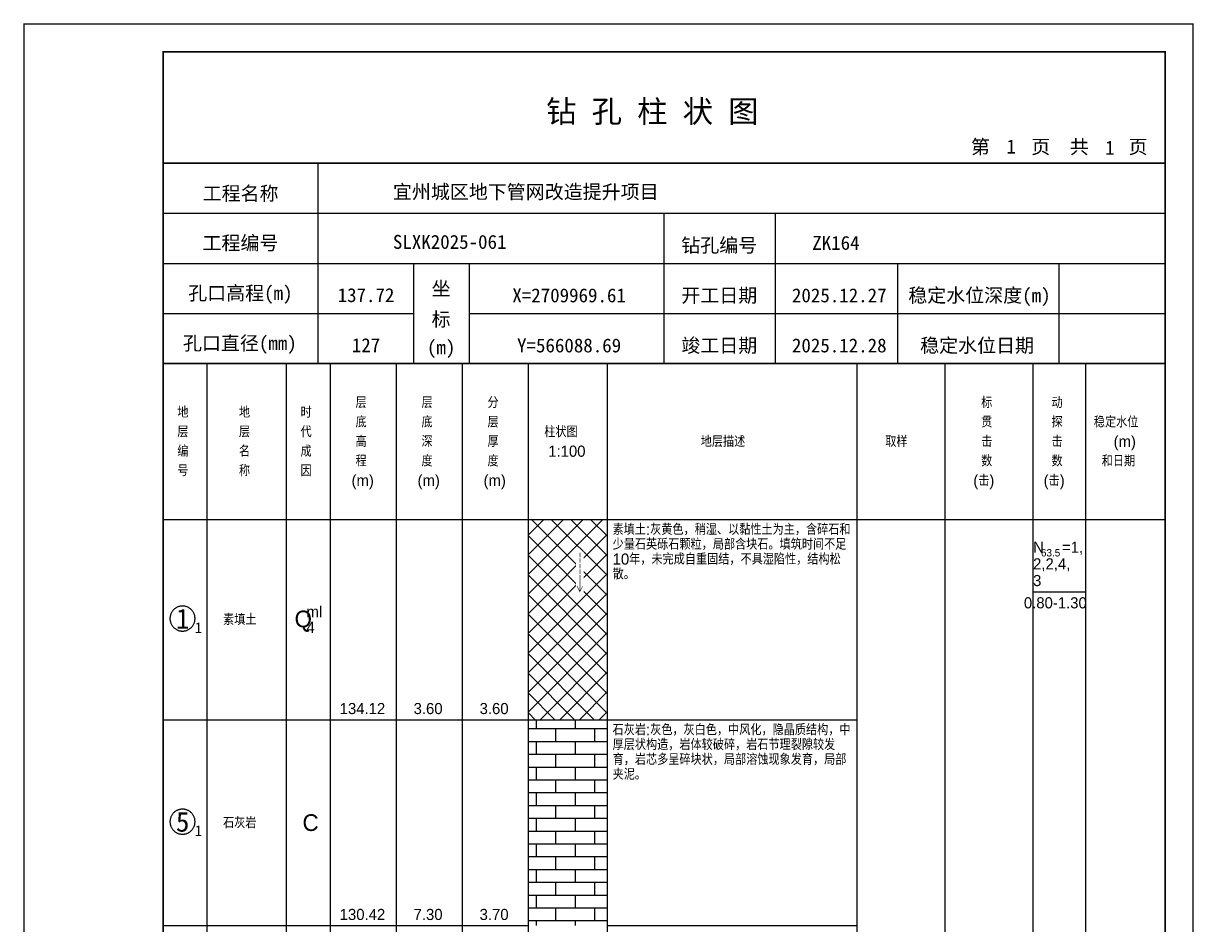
# Model space of a CAD drawing. Header units: millimetres. Extents: x 12489 to 89920, y 4630 to 4927.
# Drawn here: x 67489.3 to 67699.6, y 4764.7 to 4926.8 of the extents above; entities that cross this region are included whole.
import ezdxf
from ezdxf.enums import TextEntityAlignment as Align

# ---------------------------------------------------------------- set-up
doc = ezdxf.new("R2010")
doc.units = ezdxf.units.MM
doc.layers.add('ZZT_TC', color=7, linetype='Continuous')
doc.styles.add('成果图图块', font='', dxfattribs={"height": 2.5})
doc.styles.add('成果图模板', font='')
doc.styles.add('成果图模板标题', font='simhei.ttf')
doc.styles.add('成果图表体', font='Comfont.shx', dxfattribs={"height": 2, "bigfont": 'Hztxt12a.shx'})
doc.styles.get('成果图图块').set_extended_font_data('FangSong_GB2312')
doc.styles.get('成果图模板').set_extended_font_data('FangSong_GB2312')

# ---------------------------------------------------------------- blocks, each defined once
blk = doc.blocks.new('DCBH-1-1-1522', base_point=(0.3, -0.11))
at = {"layer": 'ZZT_TC', "color": 7}
blk.add_polyline3d([(-0.19, 2.31, 0), (-0.3, 2.31, 0), (-0.41, 2.3, 0), (-0.52, 2.29, 0), (-0.63, 2.27, 0), (-0.73, 2.24, 0), (-0.84, 2.21, 0), (-0.95, 2.18, 0), (-1.05, 2.14, 0), (-1.15, 2.09, 0), (-1.25, 2.04, 0), (-1.35, 1.99, 0), (-1.44, 1.93, 0), (-1.53, 1.87, 0), (-1.62, 1.8, 0), (-1.7, 1.73, 0), (-1.78, 1.65, 0), (-1.86, 1.57, 0), (-1.93, 1.49, 0), (-2, 1.4, 0), (-2.06, 1.31, 0), (-2.12, 1.22, 0), (-2.17, 1.12, 0), (-2.22, 1.02, 0), (-2.27, 0.92, 0), (-2.31, 0.82, 0), (-2.34, 0.71, 0), (-2.37, 0.61, 0), (-2.4, 0.5, 0), (-2.41, 0.39, 0), (-2.43, 0.28, 0), (-2.44, 0.17, 0), (-2.44, 0.06, 0), (-2.44, -0.05, 0), (-2.43, -0.16, 0), (-2.41, -0.27, 0), (-2.4, -0.38, 0), (-2.37, -0.49, 0), (-2.34, -0.6, 0), (-2.31, -0.7, 0), (-2.27, -0.8, 0), (-2.22, -0.9, 0), (-2.17, -1, 0), (-2.12, -1.1, 0), (-2.06, -1.19, 0), (-2, -1.28, 0), (-1.93, -1.37, 0), (-1.86, -1.45, 0), (-1.78, -1.53, 0), (-1.7, -1.61, 0), (-1.62, -1.68, 0), (-1.53, -1.75, 0), (-1.44, -1.81, 0), (-1.35, -1.87, 0), (-1.25, -1.93, 0), (-1.15, -1.98, 0), (-1.05, -2.02, 0), (-0.95, -2.06, 0), (-0.84, -2.1, 0), (-0.73, -2.13, 0), (-0.63, -2.15, 0), (-0.52, -2.17, 0), (-0.41, -2.18, 0), (-0.3, -2.19, 0), (-0.19, -2.19, 0), (-0.08, -2.19, 0), (0.03, -2.18, 0), (0.14, -2.17, 0), (0.25, -2.15, 0), (0.36, -2.13, 0), (0.47, -2.1, 0), (0.57, -2.06, 0), (0.67, -2.02, 0), (0.77, -1.98, 0), (0.87, -1.93, 0), (0.97, -1.87, 0), (1.06, -1.81, 0), (1.15, -1.75, 0), (1.24, -1.68, 0), (1.32, -1.61, 0), (1.4, -1.53, 0), (1.48, -1.45, 0), (1.55, -1.37, 0), (1.62, -1.28, 0), (1.68, -1.19, 0), (1.74, -1.1, 0), (1.8, -1, 0), (1.85, -0.9, 0), (1.89, -0.8, 0), (1.93, -0.7, 0), (1.97, -0.6, 0), (2, -0.49, 0), (2.02, -0.38, 0), (2.04, -0.27, 0), (2.05, -0.16, 0), (2.06, -0.05, 0), (2.06, 0.06, 0), (2.06, 0.17, 0), (2.05, 0.28, 0), (2.04, 0.39, 0), (2.02, 0.5, 0), (2, 0.61, 0), (1.97, 0.71, 0), (1.93, 0.82, 0), (1.89, 0.92, 0), (1.85, 1.02, 0), (1.8, 1.12, 0), (1.74, 1.22, 0), (1.68, 1.31, 0), (1.62, 1.4, 0), (1.55, 1.49, 0), (1.48, 1.57, 0), (1.4, 1.65, 0), (1.32, 1.73, 0), (1.24, 1.8, 0), (1.15, 1.87, 0), (1.06, 1.93, 0), (0.97, 1.99, 0), (0.87, 2.04, 0), (0.77, 2.09, 0), (0.67, 2.14, 0), (0.57, 2.18, 0), (0.47, 2.21, 0), (0.36, 2.24, 0), (0.25, 2.27, 0), (0.14, 2.29, 0), (0.03, 2.3, 0), (-0.08, 2.31, 0), (-0.19, 2.31, 0)], dxfattribs=at)
at = {"style": '成果图图块'}
blk.add_text('1', height=3.57, dxfattribs=at).set_placement((-0.16, -1.74), align=Align.CENTER)
blk.add_text('1', height=1.91, dxfattribs=at).set_placement((2.03, -2.53))
blk = doc.blocks.new('DCBH-1-1-1523', base_point=(0.3, -0.11))
at = {"layer": 'ZZT_TC', "color": 7}
blk.add_polyline3d([(-0.19, 2.31, 0), (-0.3, 2.31, 0), (-0.41, 2.3, 0), (-0.52, 2.29, 0), (-0.63, 2.27, 0), (-0.73, 2.24, 0), (-0.84, 2.21, 0), (-0.95, 2.18, 0), (-1.05, 2.14, 0), (-1.15, 2.09, 0), (-1.25, 2.04, 0), (-1.35, 1.99, 0), (-1.44, 1.93, 0), (-1.53, 1.87, 0), (-1.62, 1.8, 0), (-1.7, 1.73, 0), (-1.78, 1.65, 0), (-1.86, 1.57, 0), (-1.93, 1.49, 0), (-2, 1.4, 0), (-2.06, 1.31, 0), (-2.12, 1.22, 0), (-2.17, 1.12, 0), (-2.22, 1.02, 0), (-2.27, 0.92, 0), (-2.31, 0.82, 0), (-2.34, 0.71, 0), (-2.37, 0.61, 0), (-2.4, 0.5, 0), (-2.41, 0.39, 0), (-2.43, 0.28, 0), (-2.44, 0.17, 0), (-2.44, 0.06, 0), (-2.44, -0.05, 0), (-2.43, -0.16, 0), (-2.41, -0.27, 0), (-2.4, -0.38, 0), (-2.37, -0.49, 0), (-2.34, -0.6, 0), (-2.31, -0.7, 0), (-2.27, -0.8, 0), (-2.22, -0.9, 0), (-2.17, -1, 0), (-2.12, -1.1, 0), (-2.06, -1.19, 0), (-2, -1.28, 0), (-1.93, -1.37, 0), (-1.86, -1.45, 0), (-1.78, -1.53, 0), (-1.7, -1.61, 0), (-1.62, -1.68, 0), (-1.53, -1.75, 0), (-1.44, -1.81, 0), (-1.35, -1.87, 0), (-1.25, -1.93, 0), (-1.15, -1.98, 0), (-1.05, -2.02, 0), (-0.95, -2.06, 0), (-0.84, -2.1, 0), (-0.73, -2.13, 0), (-0.63, -2.15, 0), (-0.52, -2.17, 0), (-0.41, -2.18, 0), (-0.3, -2.19, 0), (-0.19, -2.19, 0), (-0.08, -2.19, 0), (0.03, -2.18, 0), (0.14, -2.17, 0), (0.25, -2.15, 0), (0.36, -2.13, 0), (0.47, -2.1, 0), (0.57, -2.06, 0), (0.67, -2.02, 0), (0.77, -1.98, 0), (0.87, -1.93, 0), (0.97, -1.87, 0), (1.06, -1.81, 0), (1.15, -1.75, 0), (1.24, -1.68, 0), (1.32, -1.61, 0), (1.4, -1.53, 0), (1.48, -1.45, 0), (1.55, -1.37, 0), (1.62, -1.28, 0), (1.68, -1.19, 0), (1.74, -1.1, 0), (1.8, -1, 0), (1.85, -0.9, 0), (1.89, -0.8, 0), (1.93, -0.7, 0), (1.97, -0.6, 0), (2, -0.49, 0), (2.02, -0.38, 0), (2.04, -0.27, 0), (2.05, -0.16, 0), (2.06, -0.05, 0), (2.06, 0.06, 0), (2.06, 0.17, 0), (2.05, 0.28, 0), (2.04, 0.39, 0), (2.02, 0.5, 0), (2, 0.61, 0), (1.97, 0.71, 0), (1.93, 0.82, 0), (1.89, 0.92, 0), (1.85, 1.02, 0), (1.8, 1.12, 0), (1.74, 1.22, 0), (1.68, 1.31, 0), (1.62, 1.4, 0), (1.55, 1.49, 0), (1.48, 1.57, 0), (1.4, 1.65, 0), (1.32, 1.73, 0), (1.24, 1.8, 0), (1.15, 1.87, 0), (1.06, 1.93, 0), (0.97, 1.99, 0), (0.87, 2.04, 0), (0.77, 2.09, 0), (0.67, 2.14, 0), (0.57, 2.18, 0), (0.47, 2.21, 0), (0.36, 2.24, 0), (0.25, 2.27, 0), (0.14, 2.29, 0), (0.03, 2.3, 0), (-0.08, 2.31, 0), (-0.19, 2.31, 0)], dxfattribs=at)
at = {"style": '成果图图块'}
blk.add_text('5', height=3.57, dxfattribs=at).set_placement((-0.16, -1.74), align=Align.CENTER)
blk.add_text('1', height=1.91, dxfattribs=at).set_placement((2.03, -2.53))
blk = doc.blocks.new('zztGLdt.dwg', base_point=(0.5, 0))
blk.add_wipeout([(-0.2, -0.2), (1.2, -0.2), (1.2, 3.2), (-0.2, 3.2)])
at = {"color": 7, "const_width": 0.1}
for points in [[(0.5, 3), (0.5, 0)], [(0, 1), (0.5, 0), (1, 1)]]:
    blk.add_lwpolyline(points, dxfattribs=at)
blk = doc.blocks.new('钻孔柱状图路桥昇龙制图梁世成校核莫家里.dwg251', base_point=(25, 236))
for p, q in [((52.82, 236), (52.82, 272)), ((25, 263), (205, 263)), ((115, 236), (115, 263)), ((135, 236), (135, 263)), ((25, 254), (205, 254)), ((70, 236), (70, 254)), ((80, 236), (80, 254)), ((157, 236), (157, 254)), ((185.95, 236), (185.95, 254)), ((25, 245), (70, 245)), ((80, 245), (205, 245))]:
    blk.add_line(p, q)
for points, const_width in [([(0, 0), (210, 0), (210, 297), (0, 297)], 0.25), ([(25, 5), (205, 5), (205, 292), (25, 292)], 0.3)]:
    blk.add_lwpolyline(points, close=True, dxfattribs=dict(const_width=const_width))
at = {"const_width": 0.3}
for points in [[(25, 272), (205, 272)], [(25, 236), (205, 236)]]:
    blk.add_lwpolyline(points, dxfattribs=at)
for s, height, style, p in [('钻 孔 柱 状 图', 4, '成果图模板标题', (93.8, 279.31)), ('第', 2.5, '成果图模板', (170.12, 273.7)), ('页', 2.5, '成果图模板', (180.96, 273.7)), ('共', 2.5, '成果图模板', (187.88, 273.7)), ('页', 2.5, '成果图模板', (198.44, 273.7)), ('工程名称', 2.5, '成果图模板', (32.07, 265.32)), ('宜州城区地下管网改造提升项目', 2.5, '成果图模板', (66.26, 265.61)), ('工程编号', 2.5, '成果图模板', (32.05, 256.41)), ('SLXK2025-061', 2.5, '成果图模板', (66.26, 256.61)), ('钻孔编号', 2.5, '成果图模板', (118.08, 256)), ('ZK164', 2.5, '成果图模板', (141.61, 256.43)), ('孔口高程(m)', 2.5, '成果图模板', (29.48, 247.41)), ('坐', 2.5, '成果图模板', (73.21, 248.24)), ('开工日期', 2.5, '成果图模板', (118.08, 247)), ('稳定水位深度(m)', 2.5, '成果图模板', (158.86, 247)), ('标', 2.5, '成果图模板', (73.21, 242.7)), ('孔口直径(mm)', 2.5, '成果图模板', (28.54, 238.41)), ('(m) ', 2.5, '成果图模板', (72.38, 237.65)), ('竣工日期', 2.5, '成果图模板', (118.08, 238)), ('稳定水位日期', 2.5, '成果图模板', (160.99, 238))]:
    blk.add_text(s, height=height, dxfattribs=dict(style=style)).set_placement(p)
at = {"style": '成果图模板'}
for s, p in [('1', (177.35, 273.74)), ('1', (195.08, 273.53)), ('137.72', (61.43, 247.04)), ('X=2709969.61', (97.92, 247)), ('2025.12.27', (146.46, 247)), ('127', (61.43, 238.04)), ('Y=566088.69', (97.92, 238)), ('2025.12.28', (146.46, 238))]:
    blk.add_text(s, height=2.5, dxfattribs=at).set_placement(p, align=Align.CENTER)

msp = doc.modelspace()

# ---------------------------------------------------------------- hatches: boundary and pattern name
at = {"linetype": 'Continuous'}
h = msp.add_hatch(dxfattribs=at)
h.set_pattern_fill('GKSTT', scale=0.5, style=0, pattern_type=2)
h.set_pattern_definition([(45, (0, 0), (-1.76776695, 1.76776695), []), (135, (0, 0), (-1.76776695, -1.76776695), [])])
h.paths.add_polyline_path([(67580.06, 4801.71), (67594.29, 4801.71), (67594.29, 4837.71), (67580.06, 4837.71)])
h = msp.add_hatch(dxfattribs=at)
h.set_pattern_fill('GKSHY', scale=0.5, style=0, pattern_type=2)
h.set_pattern_definition([(0, (0, 0), (0, 2.3), []), (90, (0, 0), (-3.5, 2.3), [2.3, -2.3])])
h.paths.add_polyline_path([(67580.06, 4764.71), (67594.29, 4764.71), (67594.29, 4801.71), (67580.06, 4801.71)])

# ---------------------------------------------------------------- linework, layer by layer
at = {"color": 0}
for p, q in [((67514.45, 4837.71), (67522.35, 4837.71)), ((67514.45, 4801.71), (67514.45, 4837.71)), ((67522.35, 4801.71), (67522.35, 4837.71)), ((67514.45, 4801.71), (67522.35, 4801.71)), ((67514.45, 4801.71), (67522.35, 4801.71)), ((67514.45, 4764.71), (67514.45, 4801.71)), ((67522.35, 4764.71), (67522.35, 4801.71)), ((67514.45, 4764.71), (67522.35, 4764.71))]:
    msp.add_line(p, q, dxfattribs=at)
for points in [[(67514.45, 4865.71), (67522.35, 4865.71)], [(67514.45, 4837.71), (67514.45, 4865.71)], [(67522.35, 4837.71), (67522.35, 4865.71)], [(67522.35, 4865.71), (67536.58, 4865.71)], [(67522.35, 4837.71), (67522.35, 4865.71)], [(67536.58, 4837.71), (67536.58, 4865.71)], [(67536.58, 4865.71), (67544.49, 4865.71)], [(67536.58, 4837.71), (67536.58, 4865.71)], [(67544.49, 4837.71), (67544.49, 4865.71)], [(67544.49, 4865.71), (67556.35, 4865.71)], [(67544.49, 4837.71), (67544.49, 4865.71)], [(67556.35, 4837.71), (67556.35, 4865.71)], [(67556.35, 4865.71), (67568.2, 4865.71)], [(67556.35, 4837.71), (67556.35, 4865.71)], [(67568.2, 4837.71), (67568.2, 4865.71)], [(67568.2, 4865.71), (67580.06, 4865.71)], [(67568.2, 4837.71), (67568.2, 4865.71)], [(67580.06, 4837.71), (67580.06, 4865.71)], [(67580.06, 4865.71), (67594.29, 4865.71)], [(67580.06, 4837.71), (67580.06, 4865.71)], [(67594.29, 4837.71), (67594.29, 4865.71)], [(67594.29, 4865.71), (67639.11, 4865.71)], [(67594.29, 4837.71), (67594.29, 4865.71)], [(67639.11, 4837.71), (67639.11, 4865.71)], [(67639.11, 4865.71), (67654.92, 4865.71)], [(67639.11, 4837.71), (67639.11, 4865.71)], [(67654.92, 4837.71), (67654.92, 4865.71)], [(67654.92, 4865.71), (67670.73, 4865.71)], [(67654.92, 4837.71), (67654.92, 4865.71)], [(67670.73, 4837.71), (67670.73, 4865.71)], [(67670.73, 4865.71), (67680.22, 4865.71)], [(67670.73, 4837.71), (67670.73, 4865.71)], [(67680.22, 4837.71), (67680.22, 4865.71)], [(67680.22, 4865.71), (67694.45, 4865.71)], [(67680.22, 4837.71), (67680.22, 4865.71)], [(67694.45, 4837.71), (67694.45, 4865.71)], [(67514.45, 4837.71), (67522.35, 4837.71)], [(67514.45, 4643.71), (67514.45, 4837.71)], [(67514.45, 4837.71), (67522.35, 4837.71)], [(67522.35, 4643.71), (67522.35, 4837.71)], [(67522.35, 4837.71), (67536.58, 4837.71)], [(67522.35, 4643.71), (67522.35, 4837.71)], [(67522.35, 4837.71), (67536.58, 4837.71)], [(67522.35, 4837.71), (67536.58, 4837.71)], [(67522.35, 4801.71), (67522.35, 4837.71)], [(67536.58, 4643.71), (67536.58, 4837.71)], [(67536.58, 4801.71), (67536.58, 4837.71)], [(67536.58, 4837.71), (67544.49, 4837.71)], [(67536.58, 4643.71), (67536.58, 4837.71)], [(67536.58, 4837.71), (67544.49, 4837.71)], [(67536.58, 4837.71), (67544.49, 4837.71)], [(67536.58, 4801.71), (67536.58, 4837.71)], [(67544.49, 4643.71), (67544.49, 4837.71)], [(67544.49, 4801.71), (67544.49, 4837.71)], [(67544.49, 4837.71), (67556.35, 4837.71)], [(67544.49, 4643.71), (67544.49, 4837.71)], [(67544.49, 4837.71), (67556.35, 4837.71)], [(67544.49, 4837.71), (67556.35, 4837.71)], [(67544.49, 4801.71), (67544.49, 4837.71)], [(67556.35, 4643.71), (67556.35, 4837.71)], [(67556.35, 4801.71), (67556.35, 4837.71)], [(67556.35, 4837.71), (67568.2, 4837.71)], [(67556.35, 4643.71), (67556.35, 4837.71)], [(67556.35, 4837.71), (67568.2, 4837.71)], [(67556.35, 4837.71), (67568.2, 4837.71)], [(67556.35, 4801.71), (67556.35, 4837.71)], [(67568.2, 4643.71), (67568.2, 4837.71)], [(67568.2, 4801.71), (67568.2, 4837.71)], [(67568.2, 4837.71), (67580.06, 4837.71)], [(67568.2, 4643.71), (67568.2, 4837.71)], [(67568.2, 4837.71), (67580.06, 4837.71)], [(67568.2, 4837.71), (67580.06, 4837.71)], [(67568.2, 4801.71), (67568.2, 4837.71)], [(67580.06, 4643.71), (67580.06, 4837.71)], [(67580.06, 4801.71), (67580.06, 4837.71)], [(67580.06, 4837.71), (67594.29, 4837.71)], [(67580.06, 4643.71), (67580.06, 4837.71)], [(67580.06, 4837.71), (67594.29, 4837.71)], [(67594.29, 4643.71), (67594.29, 4837.71)], [(67594.29, 4837.71), (67639.11, 4837.71)], [(67594.29, 4643.71), (67594.29, 4837.71)], [(67594.29, 4837.71), (67639.11, 4837.71)], [(67594.29, 4837.71), (67639.11, 4837.71)], [(67594.29, 4801.71), (67594.29, 4837.71)], [(67639.11, 4643.71), (67639.11, 4837.71)], [(67639.11, 4801.71), (67639.11, 4837.71)], [(67639.11, 4837.71), (67654.92, 4837.71)], [(67639.11, 4643.71), (67639.11, 4837.71)], [(67639.11, 4837.71), (67654.92, 4837.71)], [(67654.92, 4643.71), (67654.92, 4837.71)], [(67654.92, 4837.71), (67670.73, 4837.71)], [(67654.92, 4643.71), (67654.92, 4837.71)], [(67654.92, 4837.71), (67670.73, 4837.71)], [(67670.73, 4643.71), (67670.73, 4837.71)], [(67670.73, 4837.71), (67680.22, 4837.71)], [(67670.73, 4643.71), (67670.73, 4837.71)], [(67670.73, 4837.71), (67680.22, 4837.71)], [(67670.73, 4837.71), (67680.22, 4837.71)], [(67670.73, 4824.71), (67670.73, 4837.71)], [(67680.22, 4643.71), (67680.22, 4837.71)], [(67680.22, 4824.71), (67680.22, 4837.71)], [(67680.22, 4837.71), (67694.45, 4837.71)], [(67680.22, 4643.71), (67680.22, 4837.71)], [(67680.22, 4837.71), (67694.45, 4837.71)], [(67694.45, 4643.71), (67694.45, 4837.71)], [(67670.73, 4824.71), (67680.22, 4824.71)], [(67522.35, 4801.71), (67536.58, 4801.71)], [(67522.35, 4801.71), (67536.58, 4801.71)], [(67522.35, 4764.71), (67522.35, 4801.71)], [(67536.58, 4764.71), (67536.58, 4801.71)], [(67536.58, 4801.71), (67544.49, 4801.71)], [(67536.58, 4801.71), (67544.49, 4801.71)], [(67536.58, 4764.71), (67536.58, 4801.71)], [(67544.49, 4764.71), (67544.49, 4801.71)], [(67544.49, 4801.71), (67556.35, 4801.71)], [(67544.49, 4801.71), (67556.35, 4801.71)], [(67544.49, 4764.71), (67544.49, 4801.71)], [(67556.35, 4764.71), (67556.35, 4801.71)], [(67556.35, 4801.71), (67568.2, 4801.71)], [(67556.35, 4801.71), (67568.2, 4801.71)], [(67556.35, 4764.71), (67556.35, 4801.71)], [(67568.2, 4764.71), (67568.2, 4801.71)], [(67568.2, 4801.71), (67580.06, 4801.71)], [(67568.2, 4801.71), (67580.06, 4801.71)], [(67568.2, 4764.71), (67568.2, 4801.71)], [(67580.06, 4764.71), (67580.06, 4801.71)], [(67594.29, 4801.71), (67639.11, 4801.71)], [(67594.29, 4801.71), (67639.11, 4801.71)], [(67594.29, 4764.71), (67594.29, 4801.71)], [(67639.11, 4764.71), (67639.11, 4801.71)], [(67522.35, 4764.71), (67536.58, 4764.71)], [(67536.58, 4764.71), (67544.49, 4764.71)], [(67544.49, 4764.71), (67556.35, 4764.71)], [(67556.35, 4764.71), (67568.2, 4764.71)], [(67568.2, 4764.71), (67580.06, 4764.71)], [(67594.29, 4764.71), (67639.11, 4764.71)]]:
    msp.add_lwpolyline(points, dxfattribs=at)
at = {"color": 7, "flags": 128}
msp.add_lwpolyline([(67580.06, 4801.71), (67594.29, 4801.71)], dxfattribs=at)

# ---------------------------------------------------------------- block references
for name, p in [('DCBH-1-1-1522', (67518.4, 4819.71)), ('DCBH-1-1-1523', (67518.4, 4783.21))]:
    msp.add_blockref(name, p)

# ---------------------------------------------------------------- texts
at = {"color": 0, "style": '成果图表体'}
for s, height, p in [('层', 2, (67549, 4857.71)), ('层', 2, (67560.85, 4857.71)), ('分', 2, (67572.71, 4857.71)), ('标', 2, (67661.41, 4857.71)), ('动', 2, (67674.05, 4857.71)), ('地', 2, (67516.98, 4855.96)), ('地', 2, (67528.05, 4855.96)), ('时', 2, (67539.11, 4855.96)), ('底', 2, (67549, 4854.21)), ('底', 2, (67560.85, 4854.21)), ('层', 2, (67572.71, 4854.21)), ('贯', 2, (67661.41, 4854.21)), ('探', 2, (67674.05, 4854.21)), ('稳定水位', 2, (67681.65, 4854.21)), ('层', 2, (67516.98, 4852.46)), ('层', 2, (67528.05, 4852.46)), ('代', 2, (67539.11, 4852.46)), ('高', 2, (67549, 4850.71)), ('深', 2, (67560.85, 4850.71)), ('厚', 2, (67572.71, 4850.71)), ('柱状图', 2, (67582.91, 4852.46)), ('地层描述', 2, (67611.02, 4850.71)), ('取样', 2, (67644.18, 4850.71)), ('击', 2, (67661.41, 4850.71)), ('击', 2, (67674.05, 4850.71)), ('(m)', 2, (67685.2, 4850.71)), ('编', 2, (67516.98, 4848.96)), ('名', 2, (67528.05, 4848.96)), ('成', 2, (67539.11, 4848.96)), ('1:100', 2, (67583.62, 4848.96)), ('程', 2, (67549, 4847.21)), ('度', 2, (67560.85, 4847.21)), ('度', 2, (67572.71, 4847.21)), ('数', 2, (67661.41, 4847.21)), ('数', 2, (67674.05, 4847.21)), ('和日期', 2, (67683.07, 4847.21)), ('号', 2, (67516.98, 4845.46)), ('称', 2, (67528.05, 4845.46)), ('因', 2, (67539.11, 4845.46)), ('(m)', 2, (67548.28, 4843.71)), ('(m)', 2, (67560.14, 4843.71)), ('(m)', 2, (67572, 4843.71)), ('(击)', 2, (67659.99, 4843.71)), ('(击)', 2, (67672.63, 4843.71)), ('N', 2, (67670.73, 4831.71)), ('=1,', 2, (67675.94, 4831.71)), ('63.5', 1.333, (67672.15, 4831.04)), ('2,2,4,', 2, (67670.73, 4828.71)), ('3', 2, (67670.73, 4825.71)), ('0.80-1.30', 2, (67669.08, 4821.71)), ('Q', 3, (67538.05, 4818.31)), ('ml', 2, (67540.18, 4820.11)), ('素填土', 2, (67525.2, 4818.71)), ('4', 2, (67540.18, 4817.31)), ('134.12', 2, (67546.15, 4802.71)), ('3.60', 2, (67559.43, 4802.71)), ('3.60', 2, (67571.29, 4802.71)), ('石灰岩', 2, (67525.2, 4782.21)), ('C', 3, (67539.47, 4781.71)), ('130.42', 2, (67546.15, 4765.71)), ('7.30', 2, (67559.43, 4765.71)), ('3.70', 2, (67571.29, 4765.71))]:
    msp.add_text(s, height=height, dxfattribs=at).set_placement(p)
at = {"color": 0, "char_height": 2, "width": 43.0292, "attachment_point": 1, "line_spacing_factor": 0.8, "style": '成果图表体'}
for s, insert in [('素填土:灰黄色，稍湿、以黏性土为主，含碎石和少量石英砾石颗粒，局部含块石。填筑时间不足10年，未完成自重固结，不具湿陷性，结构松散。', (67595.19, 4836.91)), ('石灰岩:灰色，灰白色，中风化，隐晶质结构，中厚层状构造，岩体较破碎，岩石节理裂隙较发育，岩芯多呈碎块状，局部溶蚀现象发育，局部夹泥。', (67595.19, 4800.91))]:
    msp.add_mtext(s, dxfattribs=dict(at, insert=insert))

# ---------------------------------------------------------------- next in the draw order: block references
msp.add_blockref('zztGLdt.dwg', (67589.31, 4828.71))

# ---------------------------------------------------------------- next in the draw order: block references
msp.add_blockref('zztGLdt.dwg', (67589.31, 4827.71))

# ---------------------------------------------------------------- next in the draw order: block references
msp.add_blockref('zztGLdt.dwg', (67589.31, 4826.71))

# ---------------------------------------------------------------- next in the draw order: block references
msp.add_blockref('zztGLdt.dwg', (67589.31, 4825.71))

# ---------------------------------------------------------------- next in the draw order: block references
msp.add_blockref('zztGLdt.dwg', (67589.31, 4824.71))

# ---------------------------------------------------------------- next in the draw order: block references
msp.add_blockref('钻孔柱状图路桥昇龙制图梁世成校核莫家里.dwg251', (67514.45, 4865.71))

doc.saveas('drawing.dxf')
